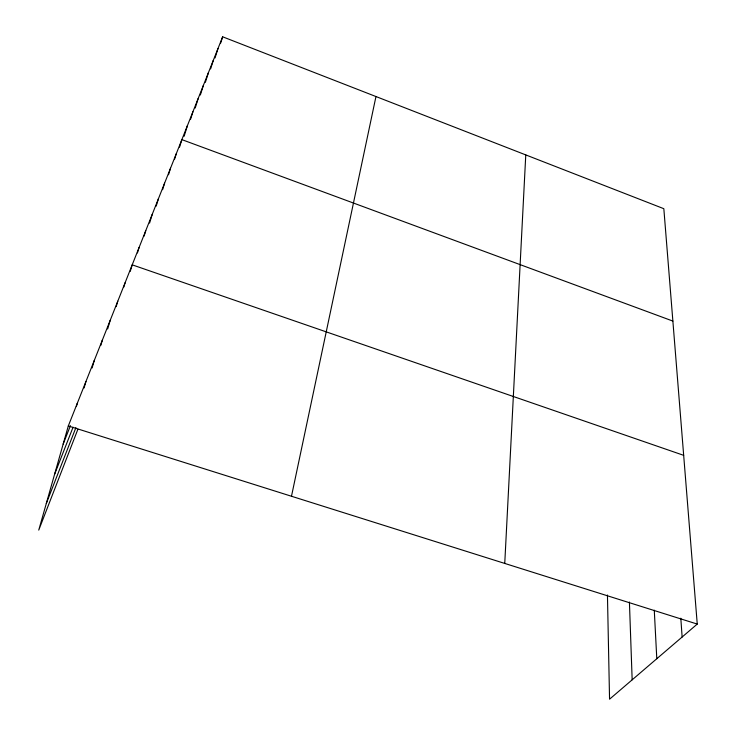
<?xml version="1.0" encoding="UTF-8"?>
<svg xmlns="http://www.w3.org/2000/svg" width="736" height="736" viewBox="0 0 736 736"><rect width="100%" height="100%" fill="white"/><g stroke="black" fill="none" stroke-linecap="round" stroke-linejoin="round"><path stroke-width="1.1" d="M504.749 563.426L525.771 154.91M291.484 496.248L375.967 96.536M607.448 595.019L609.555 699.2L697.25 624.073L663.835 208.702L222.649 36.8L68.31 425.951L38.75 530.104L77.906 429.226M76.36 406.548L77.28 403.328M84.079 387.955L85.946 381.496M92.11 367.963L94.309 360.401M100.804 345.432L102.396 340.014M107.649 328.983L110.216 320.289M116.168 306.654L117.778 301.208M123.814 287.095L125.111 282.734M130.244 271.382L132.204 264.84L683.68 455.336M137.439 252.945L139.086 247.498M144.109 236.127L145.756 230.69M149.574 223.072L152.223 214.378M156.179 206.144L158.498 198.545M162.601 189.676L164.597 183.172M168.516 174.736L170.513 168.24M174.607 159.132L176.272 153.732M179.529 147.172L181.866 139.628L672.879 321.08M184.138 136.243L187.468 125.506M190.578 119.269L192.915 111.771M195.215 108.017L198.205 98.422M200.367 94.99L203.366 85.422M205.381 82.312L208.38 72.781M210.606 68.908L213.256 60.472M215.032 57.942L218.012 48.484M220.662 43.074L222.649 36.8M46.304 503.479L75.909 427.616M54.593 474.288L73.057 427.239M63.167 444.075L70.444 425.656M68.31 425.951L697.25 624.073M680.818 618.212L682.125 637.026M654.276 610.172L656.797 658.729M629.418 602.03L632.16 679.834"/></g></svg>
